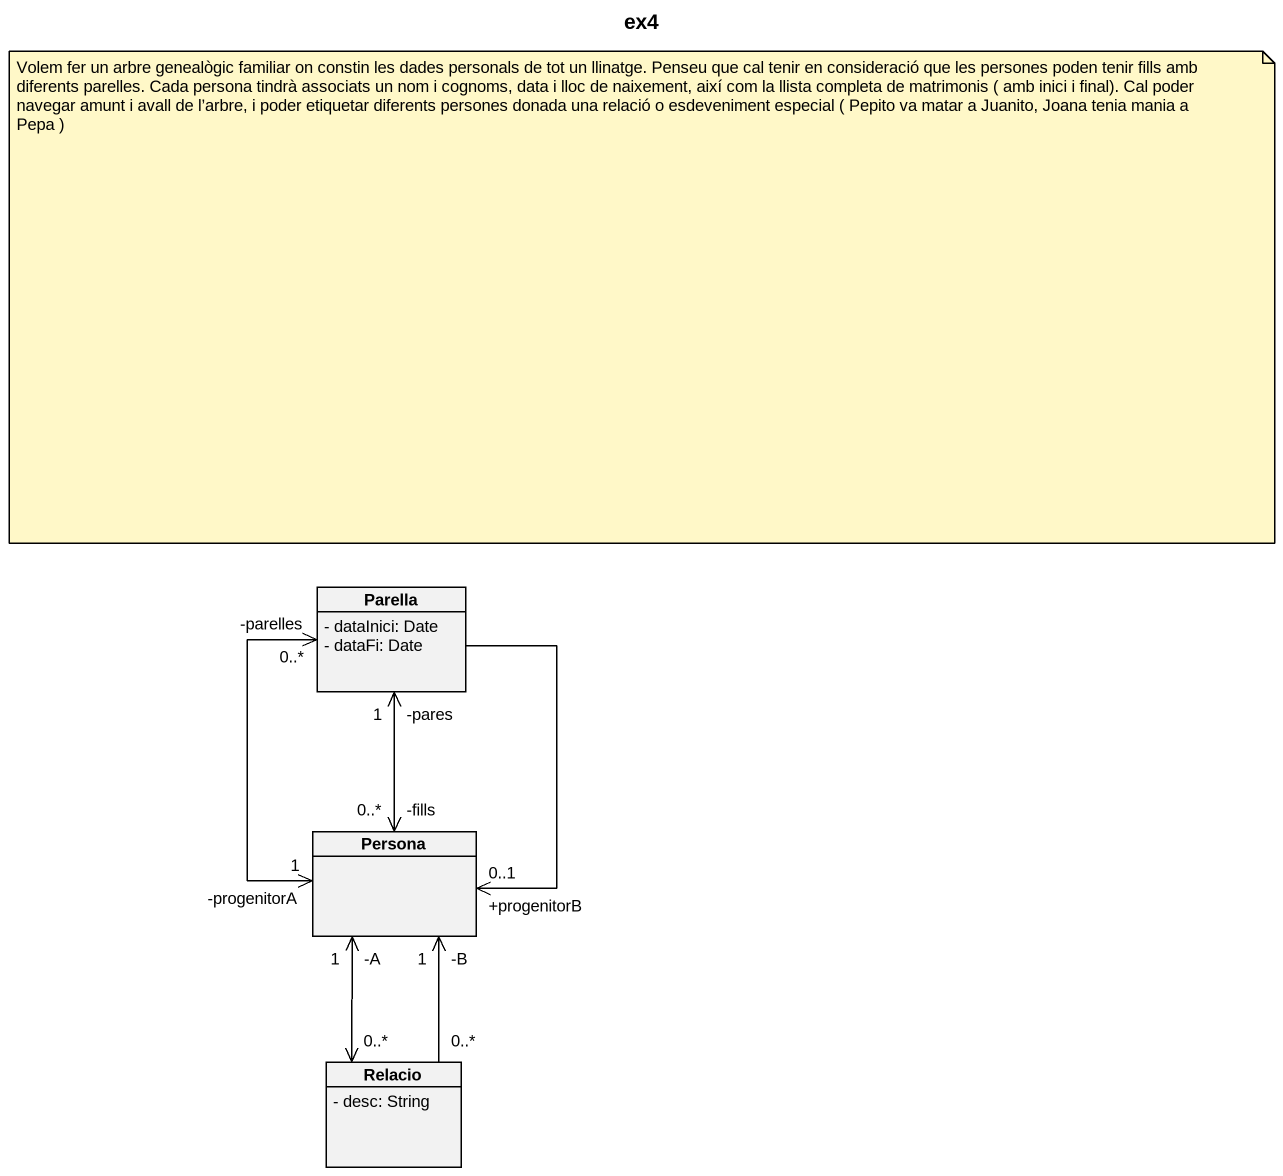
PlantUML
@startuml
title ex4
hide circle
hide empty members
skinparam classAttributeIconSize 0
class Parella {
  - dataInici: Date
  - dataFi: Date
}
class Persona
class Relacio {
  - desc: String
}
Parella "-pares\n1" <--> "-fills\n0..*" Persona
Parella --> "+progenitorB\n0..1" Persona
Parella "-parelles\n0..*" <--> "-progenitorA\n1" Persona
Relacio "0..*" -up-> "-B\n1" Persona
Relacio "0..*" <-up-> "-A\n1" Persona
note as N1
  Volem fer un arbre genealògic familiar on constin les dades personals de tot un llinatge. Penseu que cal tenir en consideració que les persones poden tenir fills amb diferents parelles. Cada persona tindrà associats un nom i cognoms, data i lloc de naixement, així com la llista completa de matrimonis ( amb inici i final). Cal poder navegar amunt i avall de l’arbre, i poder etiquetar diferents persones donada una relació o esdeveniment especial ( Pepito va matar a Juanito, Joana tenia mania a Pepa )
end note
@enduml
